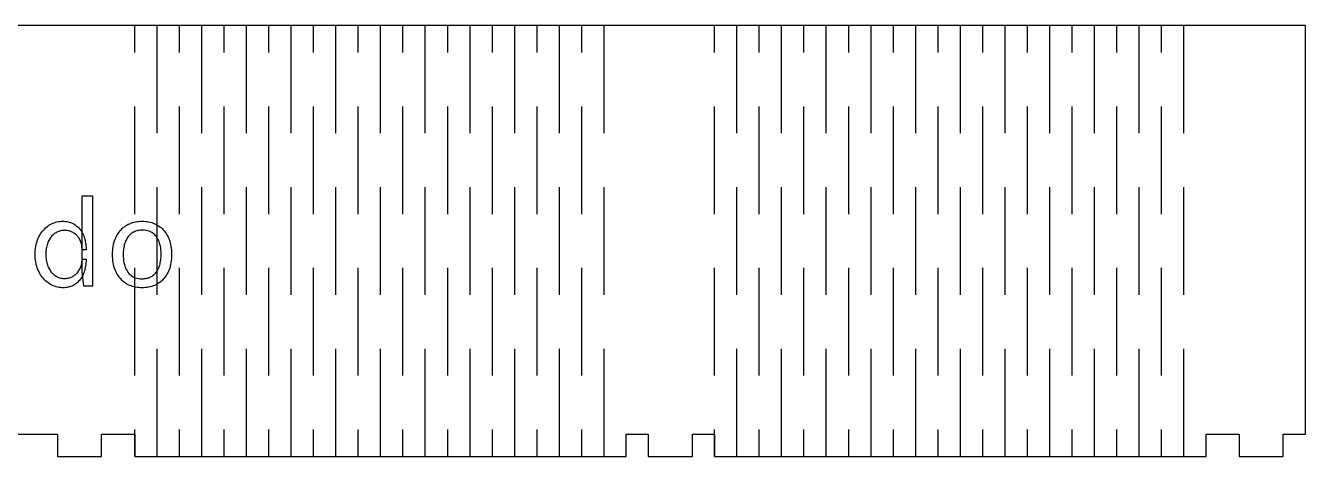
# Model space of a CAD drawing. Header units: millimetres. Extents: x 0 to 230, y 0 to 120.
# Drawn here: x 114.1 to 230, y 0 to 39 of the extents above; entities that cross this region are included whole.
import ezdxf

# ---------------------------------------------------------------- set-up
doc = ezdxf.new("R2010")
doc.units = ezdxf.units.MM
doc.layers.get('0').update_dxf_attribs({"linetype": 'CONTINUOUS'})

msp = doc.modelspace()

# ---------------------------------------------------------------- linework, layer by layer
for p, q in [((124.021, 39), (106.021, 39)), ((124.02, 36.563), (124.02, 39)), ((168.53, 39), (124.021, 39)), ((126.044, 29.25), (126.044, 39)), ((128.069, 36.563), (128.069, 39)), ((130.093, 29.25), (130.093, 39)), ((132.117, 36.563), (132.117, 39)), ((134.142, 29.25), (134.142, 39)), ((136.166, 36.563), (136.166, 39)), ((138.19, 29.25), (138.19, 39)), ((140.214, 36.563), (140.214, 39)), ((142.239, 29.25), (142.239, 39)), ((144.263, 36.563), (144.263, 39)), ((146.287, 29.25), (146.287, 39)), ((148.312, 36.563), (148.312, 39)), ((150.336, 29.25), (150.336, 39)), ((152.36, 36.563), (152.36, 39)), ((154.385, 29.25), (154.385, 39)), ((156.409, 36.563), (156.409, 39)), ((158.433, 29.25), (158.433, 39)), ((160.457, 36.563), (160.457, 39)), ((162.482, 29.25), (162.482, 39)), ((164.506, 36.563), (164.506, 39)), ((166.53, 29.25), (166.53, 39)), ((176.53, 39), (168.53, 39)), ((221.04, 39), (176.53, 39)), ((176.53, 36.562), (176.53, 39)), ((178.555, 29.25), (178.555, 39)), ((180.579, 36.562), (180.579, 39)), ((182.603, 29.25), (182.603, 39)), ((184.627, 36.562), (184.627, 39)), ((186.652, 29.25), (186.652, 39)), ((188.676, 36.562), (188.676, 39)), ((190.7, 29.25), (190.7, 39)), ((192.725, 36.562), (192.725, 39)), ((194.749, 29.25), (194.749, 39)), ((196.773, 36.562), (196.773, 39)), ((198.797, 29.25), (198.797, 39)), ((200.822, 36.562), (200.822, 39)), ((202.846, 29.25), (202.846, 39)), ((204.87, 36.562), (204.87, 39)), ((206.895, 29.25), (206.895, 39)), ((208.919, 36.562), (208.919, 39)), ((210.943, 29.25), (210.943, 39)), ((212.967, 36.562), (212.967, 39)), ((214.992, 29.25), (214.992, 39)), ((217.016, 36.562), (217.016, 39)), ((219.04, 29.25), (219.04, 39)), ((230.04, 39), (221.04, 39)), ((230.04, 2), (230.04, 39)), ((124.02, 21.938), (124.02, 31.688)), ((128.069, 21.938), (128.069, 31.688)), ((132.117, 21.938), (132.117, 31.688)), ((136.166, 21.938), (136.166, 31.688)), ((140.214, 21.938), (140.214, 31.688)), ((144.263, 21.938), (144.263, 31.688)), ((148.312, 21.938), (148.312, 31.688)), ((152.36, 21.938), (152.36, 31.688)), ((156.409, 21.938), (156.409, 31.688)), ((160.457, 21.938), (160.457, 31.688)), ((164.506, 21.938), (164.506, 31.688)), ((176.53, 21.937), (176.53, 31.687)), ((180.579, 21.937), (180.579, 31.687)), ((184.627, 21.937), (184.627, 31.687)), ((188.676, 21.937), (188.676, 31.687)), ((192.725, 21.937), (192.725, 31.687)), ((196.773, 21.937), (196.773, 31.687)), ((200.822, 21.937), (200.822, 31.687)), ((204.87, 21.937), (204.87, 31.687)), ((208.919, 21.937), (208.919, 31.687)), ((212.967, 21.937), (212.967, 31.687)), ((217.016, 21.937), (217.016, 31.687)), ((126.044, 14.625), (126.044, 24.375)), ((130.093, 14.625), (130.093, 24.375)), ((134.142, 14.625), (134.142, 24.375)), ((138.19, 14.625), (138.19, 24.375)), ((142.239, 14.625), (142.239, 24.375)), ((146.287, 14.625), (146.287, 24.375)), ((150.336, 14.625), (150.336, 24.375)), ((154.385, 14.625), (154.385, 24.375)), ((158.433, 14.625), (158.433, 24.375)), ((162.482, 14.625), (162.482, 24.375)), ((166.53, 14.625), (166.53, 24.375)), ((178.555, 14.625), (178.555, 24.375)), ((182.603, 14.625), (182.603, 24.375)), ((186.652, 14.625), (186.652, 24.375)), ((190.7, 14.625), (190.7, 24.375)), ((194.749, 14.625), (194.749, 24.375)), ((198.797, 14.625), (198.797, 24.375)), ((202.846, 14.625), (202.846, 24.375)), ((206.895, 14.625), (206.895, 24.375)), ((210.943, 14.625), (210.943, 24.375)), ((214.992, 14.625), (214.992, 24.375)), ((219.04, 14.625), (219.04, 24.375)), ((119.25, 16.752), (119.25, 23.592)), ((119.25, 23.592), (120.186, 23.592)), ((120.186, 23.592), (120.186, 15.408)), ((116.142, 20.849), (116.253, 20.925)), ((116.253, 20.925), (116.368, 20.994)), ((116.368, 20.994), (116.484, 21.056)), ((116.484, 21.056), (116.603, 21.11)), ((116.603, 21.11), (116.724, 21.157)), ((116.724, 21.157), (116.848, 21.197)), ((116.848, 21.197), (116.973, 21.23)), ((116.973, 21.23), (117.101, 21.255)), ((117.101, 21.255), (117.231, 21.273)), ((117.231, 21.273), (117.364, 21.284)), ((117.364, 21.284), (117.498, 21.288)), ((117.498, 21.288), (117.498, 21.288)), ((117.498, 21.288), (117.622, 21.285)), ((117.622, 21.285), (117.744, 21.276)), ((117.744, 21.276), (117.862, 21.26)), ((117.862, 21.26), (117.978, 21.239)), ((117.978, 21.239), (118.09, 21.212)), ((118.09, 21.212), (118.199, 21.178)), ((118.199, 21.178), (118.305, 21.138)), ((118.305, 21.138), (118.408, 21.092)), ((118.408, 21.092), (118.508, 21.04)), ((118.508, 21.04), (118.605, 20.982)), ((118.605, 20.982), (118.698, 20.918)), ((118.698, 20.918), (118.787, 20.849)), ((123.084, 20.796), (123.197, 20.874)), ((123.197, 20.874), (123.315, 20.946)), ((123.315, 20.946), (123.437, 21.011)), ((123.437, 21.011), (123.563, 21.069)), ((123.563, 21.069), (123.692, 21.12)), ((123.692, 21.12), (123.825, 21.165)), ((123.825, 21.165), (123.961, 21.203)), ((123.961, 21.203), (124.1, 21.233)), ((124.1, 21.233), (124.243, 21.257)), ((124.243, 21.257), (124.389, 21.274)), ((124.389, 21.274), (124.539, 21.285)), ((124.539, 21.285), (124.692, 21.288)), ((124.692, 21.288), (124.692, 21.288)), ((124.692, 21.288), (124.844, 21.285)), ((124.844, 21.285), (124.993, 21.274)), ((124.993, 21.274), (125.138, 21.257)), ((125.138, 21.257), (125.28, 21.233)), ((125.28, 21.233), (125.419, 21.203)), ((125.419, 21.203), (125.554, 21.165)), ((125.554, 21.165), (125.686, 21.12)), ((125.686, 21.12), (125.815, 21.069)), ((125.815, 21.069), (125.941, 21.011)), ((125.941, 21.011), (126.063, 20.946)), ((126.063, 20.946), (126.181, 20.874)), ((126.181, 20.874), (126.294, 20.796)), ((115.221, 19.611), (115.279, 19.753)), ((115.279, 19.753), (115.344, 19.89)), ((115.344, 19.89), (115.415, 20.021)), ((115.415, 20.021), (115.49, 20.146)), ((115.49, 20.146), (115.569, 20.265)), ((115.569, 20.265), (115.654, 20.378)), ((115.654, 20.378), (115.742, 20.485)), ((115.742, 20.485), (115.835, 20.585)), ((115.835, 20.585), (115.933, 20.679)), ((115.933, 20.679), (116.035, 20.767)), ((116.035, 20.767), (116.142, 20.849)), ((116.346, 19.725), (116.292, 19.639)), ((116.403, 19.806), (116.346, 19.725)), ((116.463, 19.883), (116.403, 19.806)), ((116.526, 19.955), (116.463, 19.883)), ((116.593, 20.022), (116.526, 19.955)), ((116.662, 20.086), (116.593, 20.022)), ((116.735, 20.145), (116.662, 20.086)), ((116.811, 20.199), (116.735, 20.145)), ((116.889, 20.249), (116.811, 20.199)), ((116.969, 20.293), (116.889, 20.249)), ((117.051, 20.332), (116.969, 20.293)), ((117.134, 20.366), (117.051, 20.332)), ((117.218, 20.395), (117.134, 20.366)), ((117.305, 20.418), (117.218, 20.395)), ((117.393, 20.437), (117.305, 20.418)), ((117.482, 20.45), (117.393, 20.437)), ((117.573, 20.457), (117.482, 20.45)), ((117.666, 20.46), (117.573, 20.457)), ((117.748, 20.458), (117.666, 20.46)), ((117.666, 20.46), (117.666, 20.46)), ((117.829, 20.452), (117.748, 20.458)), ((117.91, 20.442), (117.829, 20.452)), ((117.989, 20.428), (117.91, 20.442)), ((118.067, 20.41), (117.989, 20.428)), ((118.143, 20.388), (118.067, 20.41)), ((118.219, 20.362), (118.143, 20.388)), ((118.294, 20.331), (118.219, 20.362)), ((118.367, 20.297), (118.294, 20.331)), ((118.44, 20.259), (118.367, 20.297)), ((118.511, 20.217), (118.44, 20.259)), ((118.579, 20.171), (118.511, 20.217)), ((118.644, 20.121), (118.579, 20.171)), ((118.706, 20.068), (118.644, 20.121)), ((118.766, 20.011), (118.706, 20.068)), ((118.823, 19.95), (118.766, 20.011)), ((118.787, 20.849), (118.872, 20.774)), ((118.878, 19.885), (118.823, 19.95)), ((118.872, 20.774), (118.953, 20.694)), ((118.93, 19.816), (118.878, 19.885)), ((118.979, 19.744), (118.93, 19.816)), ((118.953, 20.694), (119.029, 20.608)), ((119.025, 19.668), (118.979, 19.744)), ((119.029, 20.608), (119.101, 20.518)), ((119.101, 20.518), (119.168, 20.421)), ((119.168, 20.421), (119.232, 20.32)), ((119.232, 20.32), (119.291, 20.212)), ((119.291, 20.212), (119.346, 20.1)), ((119.346, 20.1), (119.396, 19.982)), ((119.396, 19.982), (119.441, 19.86)), ((119.441, 19.86), (119.481, 19.733)), ((119.481, 19.733), (119.515, 19.601)), ((122.239, 19.655), (122.298, 19.798)), ((122.298, 19.798), (122.364, 19.935)), ((122.364, 19.935), (122.436, 20.066)), ((122.436, 20.066), (122.513, 20.19)), ((122.513, 20.19), (122.596, 20.307)), ((122.596, 20.307), (122.683, 20.418)), ((122.683, 20.418), (122.776, 20.522)), ((122.776, 20.522), (122.873, 20.62)), ((122.873, 20.62), (122.976, 20.711)), ((122.976, 20.711), (123.084, 20.796)), ((123.314, 19.731), (123.265, 19.644)), ((123.368, 19.815), (123.314, 19.731)), ((123.425, 19.893), (123.368, 19.815)), ((123.485, 19.967), (123.425, 19.893)), ((123.55, 20.036), (123.485, 19.967)), ((123.618, 20.101), (123.55, 20.036)), ((123.689, 20.161), (123.618, 20.101)), ((123.765, 20.217), (123.689, 20.161)), ((123.844, 20.268), (123.765, 20.217)), ((123.927, 20.313), (123.844, 20.268)), ((124.013, 20.353), (123.927, 20.313)), ((124.103, 20.388), (124.013, 20.353)), ((124.196, 20.417), (124.103, 20.388)), ((124.293, 20.441), (124.196, 20.417)), ((124.394, 20.46), (124.293, 20.441)), ((124.497, 20.473), (124.394, 20.46)), ((124.605, 20.481), (124.497, 20.473)), ((124.716, 20.484), (124.605, 20.481)), ((124.88, 20.478), (124.716, 20.484)), ((124.716, 20.484), (124.716, 20.484)), ((125.035, 20.46), (124.88, 20.478)), ((125.183, 20.431), (125.035, 20.46)), ((125.322, 20.389), (125.183, 20.431)), ((125.453, 20.336), (125.322, 20.389)), ((125.575, 20.271), (125.453, 20.336)), ((125.689, 20.194), (125.575, 20.271)), ((125.795, 20.106), (125.689, 20.194)), ((125.893, 20.005), (125.795, 20.106)), ((125.982, 19.893), (125.893, 20.005)), ((126.063, 19.77), (125.982, 19.893)), ((126.135, 19.639), (126.063, 19.77)), ((126.294, 20.796), (126.402, 20.711)), ((126.402, 20.711), (126.504, 20.62)), ((126.504, 20.62), (126.602, 20.522)), ((126.602, 20.522), (126.694, 20.418)), ((126.694, 20.418), (126.781, 20.307)), ((126.781, 20.307), (126.863, 20.19)), ((126.863, 20.19), (126.939, 20.066)), ((126.939, 20.066), (127.011, 19.935)), ((127.011, 19.935), (127.077, 19.798)), ((127.077, 19.798), (127.135, 19.655)), ((115.005, 18.481), (115.016, 18.657)), ((115.016, 18.657), (115.033, 18.829)), ((115.033, 18.829), (115.057, 18.995)), ((115.057, 18.995), (115.088, 19.157)), ((115.088, 19.157), (115.125, 19.313)), ((115.125, 19.313), (115.17, 19.465)), ((115.17, 19.465), (115.221, 19.611)), ((115.971, 18.561), (115.964, 18.433)), ((115.983, 18.686), (115.971, 18.561)), ((115.999, 18.807), (115.983, 18.686)), ((116.02, 18.925), (115.999, 18.807)), ((116.045, 19.038), (116.02, 18.925)), ((116.075, 19.148), (116.045, 19.038)), ((116.11, 19.254), (116.075, 19.148)), ((116.149, 19.357), (116.11, 19.254)), ((116.193, 19.455), (116.149, 19.357)), ((116.241, 19.549), (116.193, 19.455)), ((116.292, 19.639), (116.241, 19.549)), ((119.068, 19.588), (119.025, 19.668)), ((119.106, 19.505), (119.068, 19.588)), ((119.14, 19.418), (119.106, 19.505)), ((119.169, 19.327), (119.14, 19.418)), ((119.194, 19.233), (119.169, 19.327)), ((119.214, 19.135), (119.194, 19.233)), ((119.23, 19.034), (119.214, 19.135)), ((119.241, 18.929), (119.23, 19.034)), ((119.248, 18.82), (119.241, 18.929)), ((119.25, 18.708), (119.248, 18.82)), ((119.61, 18.708), (119.25, 18.708)), ((119.515, 19.601), (119.544, 19.464)), ((119.544, 19.464), (119.568, 19.322)), ((119.568, 19.322), (119.586, 19.176)), ((119.586, 19.176), (119.599, 19.025)), ((119.599, 19.025), (119.607, 18.869)), ((119.607, 18.869), (119.61, 18.708)), ((119.61, 18.708), (119.61, 18.708)), ((122.019, 18.471), (122.03, 18.659)), ((122.03, 18.659), (122.047, 18.841)), ((122.047, 18.841), (122.072, 19.017)), ((122.072, 19.017), (122.103, 19.186)), ((122.103, 19.186), (122.141, 19.348)), ((122.141, 19.348), (122.187, 19.505)), ((122.187, 19.505), (122.239, 19.655)), ((122.994, 18.669), (122.984, 18.542)), ((123.008, 18.793), (122.994, 18.669)), ((123.026, 18.913), (123.008, 18.793)), ((123.048, 19.029), (123.026, 18.913)), ((123.075, 19.141), (123.048, 19.029)), ((123.105, 19.249), (123.075, 19.141)), ((123.139, 19.354), (123.105, 19.249)), ((123.177, 19.455), (123.139, 19.354)), ((123.219, 19.552), (123.177, 19.455)), ((123.265, 19.644), (123.219, 19.552)), ((126.199, 19.499), (126.135, 19.639)), ((126.255, 19.351), (126.199, 19.499)), ((126.302, 19.193), (126.255, 19.351)), ((126.34, 19.027), (126.302, 19.193)), ((126.37, 18.852), (126.34, 19.027)), ((126.391, 18.669), (126.37, 18.852)), ((126.404, 18.477), (126.391, 18.669)), ((127.135, 19.655), (127.187, 19.505)), ((127.187, 19.505), (127.232, 19.348)), ((127.232, 19.348), (127.27, 19.186)), ((127.27, 19.186), (127.301, 19.017)), ((127.301, 19.017), (127.325, 18.841)), ((127.325, 18.841), (127.342, 18.659)), ((127.342, 18.659), (127.353, 18.471)), ((115.002, 18.3), (115.005, 18.481)), ((115.005, 18.118), (115.002, 18.3)), ((115.002, 18.3), (115.002, 18.3)), ((115.016, 17.94), (115.005, 18.118)), ((115.033, 17.767), (115.016, 17.94)), ((115.058, 17.6), (115.033, 17.767)), ((115.089, 17.437), (115.058, 17.6)), ((115.127, 17.279), (115.089, 17.437)), ((115.964, 18.433), (115.962, 18.3)), ((115.962, 18.3), (115.962, 18.3)), ((115.962, 18.3), (115.964, 18.165)), ((115.964, 18.165), (115.971, 18.034)), ((115.971, 18.034), (115.983, 17.907)), ((115.983, 17.907), (115.999, 17.784)), ((115.999, 17.784), (116.02, 17.664)), ((116.02, 17.664), (116.045, 17.548)), ((116.045, 17.548), (116.075, 17.436)), ((116.075, 17.436), (116.11, 17.328)), ((119.192, 17.339), (119.213, 17.436)), ((119.213, 17.436), (119.229, 17.536)), ((119.229, 17.536), (119.241, 17.639)), ((119.241, 17.639), (119.248, 17.746)), ((119.248, 17.746), (119.25, 17.856)), ((119.25, 17.856), (119.25, 17.856)), ((119.25, 17.856), (119.61, 17.856)), ((119.599, 17.533), (119.585, 17.379)), ((119.607, 17.692), (119.599, 17.533)), ((119.61, 17.856), (119.607, 17.692)), ((122.016, 18.276), (122.019, 18.471)), ((122.019, 18.082), (122.016, 18.276)), ((122.016, 18.276), (122.016, 18.276)), ((122.03, 17.895), (122.019, 18.082)), ((122.047, 17.714), (122.03, 17.895)), ((122.072, 17.539), (122.047, 17.714)), ((122.103, 17.37), (122.072, 17.539)), ((122.978, 18.411), (122.976, 18.276)), ((122.976, 18.276), (122.976, 18.276)), ((122.976, 18.276), (122.98, 18.077)), ((122.984, 18.542), (122.978, 18.411)), ((122.98, 18.077), (122.993, 17.887)), ((122.993, 17.887), (123.015, 17.706)), ((123.015, 17.706), (123.045, 17.532)), ((123.045, 17.532), (123.083, 17.368)), ((126.279, 17.31), (126.31, 17.418)), ((126.31, 17.418), (126.336, 17.529)), ((126.336, 17.529), (126.358, 17.645)), ((126.358, 17.645), (126.376, 17.763)), ((126.376, 17.763), (126.39, 17.886)), ((126.39, 17.886), (126.4, 18.012)), ((126.4, 18.012), (126.406, 18.142)), ((126.408, 18.276), (126.404, 18.477)), ((126.406, 18.142), (126.408, 18.276)), ((126.408, 18.276), (126.408, 18.276)), ((127.301, 17.539), (127.27, 17.37)), ((127.325, 17.714), (127.301, 17.539)), ((127.342, 17.895), (127.325, 17.714)), ((127.353, 18.082), (127.342, 17.895)), ((127.353, 18.471), (127.356, 18.276)), ((127.356, 18.276), (127.353, 18.082)), ((127.356, 18.276), (127.356, 18.276)), ((115.173, 17.125), (115.127, 17.279)), ((115.225, 16.977), (115.173, 17.125)), ((115.284, 16.834), (115.225, 16.977)), ((115.35, 16.695), (115.284, 16.834)), ((115.422, 16.562), (115.35, 16.695)), ((115.499, 16.435), (115.422, 16.562)), ((115.58, 16.314), (115.499, 16.435)), ((115.666, 16.199), (115.58, 16.314)), ((116.11, 17.328), (116.149, 17.224)), ((116.149, 17.224), (116.193, 17.124)), ((116.193, 17.124), (116.241, 17.028)), ((116.241, 17.028), (116.292, 16.936)), ((116.292, 16.936), (116.346, 16.849)), ((116.346, 16.849), (116.403, 16.767)), ((116.403, 16.767), (116.463, 16.689)), ((116.463, 16.689), (116.526, 16.616)), ((116.526, 16.616), (116.593, 16.547)), ((116.593, 16.547), (116.662, 16.483)), ((116.662, 16.483), (116.735, 16.423)), ((116.735, 16.423), (116.811, 16.368)), ((116.811, 16.368), (116.889, 16.318)), ((116.889, 16.318), (116.969, 16.273)), ((116.969, 16.273), (117.051, 16.233)), ((117.051, 16.233), (117.134, 16.199)), ((118.199, 16.204), (118.273, 16.235)), ((118.273, 16.235), (118.346, 16.269)), ((118.346, 16.269), (118.419, 16.308)), ((118.419, 16.308), (118.49, 16.351)), ((118.49, 16.351), (118.559, 16.397)), ((118.559, 16.397), (118.625, 16.447)), ((118.625, 16.447), (118.689, 16.501)), ((118.689, 16.501), (118.75, 16.559)), ((118.75, 16.559), (118.808, 16.621)), ((118.808, 16.621), (118.864, 16.686)), ((118.864, 16.686), (118.917, 16.755)), ((118.917, 16.755), (118.968, 16.828)), ((118.968, 16.828), (119.016, 16.905)), ((119.016, 16.905), (119.06, 16.985)), ((119.06, 16.985), (119.1, 17.069)), ((119.1, 17.069), (119.135, 17.156)), ((119.135, 17.156), (119.166, 17.246)), ((119.166, 17.246), (119.192, 17.339)), ((119.28, 16.33), (119.22, 16.223)), ((119.406, 15.408), (119.25, 16.752)), ((119.337, 16.443), (119.28, 16.33)), ((119.389, 16.561), (119.337, 16.443)), ((119.435, 16.685), (119.389, 16.561)), ((119.476, 16.813), (119.435, 16.685)), ((119.512, 16.947), (119.476, 16.813)), ((119.542, 17.086), (119.512, 16.947)), ((119.566, 17.23), (119.542, 17.086)), ((119.585, 17.379), (119.566, 17.23)), ((122.141, 17.208), (122.103, 17.37)), ((122.187, 17.051), (122.141, 17.208)), ((122.239, 16.901), (122.187, 17.051)), ((122.298, 16.758), (122.239, 16.901)), ((122.364, 16.62), (122.298, 16.758)), ((122.436, 16.489), (122.364, 16.62)), ((122.513, 16.364), (122.436, 16.489)), ((122.596, 16.246), (122.513, 16.364)), ((122.683, 16.135), (122.596, 16.246)), ((123.083, 17.368), (123.13, 17.211)), ((123.13, 17.211), (123.186, 17.064)), ((123.186, 17.064), (123.251, 16.924)), ((123.251, 16.924), (123.324, 16.793)), ((123.324, 16.793), (123.405, 16.671)), ((123.405, 16.671), (123.495, 16.559)), ((123.495, 16.559), (123.593, 16.458)), ((123.593, 16.458), (123.699, 16.37)), ((123.699, 16.37), (123.813, 16.293)), ((123.813, 16.293), (123.935, 16.228)), ((123.935, 16.228), (124.066, 16.175)), ((124.02, 7.313), (124.02, 17.063)), ((125.367, 16.211), (125.453, 16.251)), ((125.453, 16.251), (125.536, 16.296)), ((125.536, 16.296), (125.616, 16.347)), ((125.616, 16.347), (125.692, 16.403)), ((125.692, 16.403), (125.764, 16.463)), ((125.764, 16.463), (125.833, 16.527)), ((125.833, 16.527), (125.898, 16.597)), ((125.898, 16.597), (125.959, 16.67)), ((125.959, 16.67), (126.016, 16.748)), ((126.016, 16.748), (126.069, 16.831)), ((126.069, 16.831), (126.119, 16.918)), ((126.119, 16.918), (126.165, 17.01)), ((126.165, 17.01), (126.207, 17.106)), ((126.207, 17.106), (126.245, 17.206)), ((126.245, 17.206), (126.279, 17.31)), ((126.781, 16.247), (126.694, 16.135)), ((126.863, 16.364), (126.781, 16.247)), ((126.939, 16.489), (126.863, 16.364)), ((127.011, 16.62), (126.939, 16.489)), ((127.077, 16.758), (127.011, 16.62)), ((127.135, 16.901), (127.077, 16.758)), ((127.187, 17.051), (127.135, 16.901)), ((127.232, 17.208), (127.187, 17.051)), ((127.27, 17.37), (127.232, 17.208)), ((128.069, 7.313), (128.069, 17.063)), ((132.117, 7.313), (132.117, 17.063)), ((136.166, 7.313), (136.166, 17.063)), ((140.214, 7.313), (140.214, 17.063)), ((144.263, 7.313), (144.263, 17.063)), ((148.312, 7.313), (148.312, 17.063)), ((152.36, 7.313), (152.36, 17.063)), ((156.409, 7.313), (156.409, 17.063)), ((160.457, 7.313), (160.457, 17.063)), ((164.506, 7.313), (164.506, 17.063)), ((176.53, 7.312), (176.53, 17.062)), ((180.579, 7.312), (180.579, 17.062)), ((184.627, 7.312), (184.627, 17.062)), ((188.676, 7.312), (188.676, 17.062)), ((192.725, 7.312), (192.725, 17.062)), ((196.773, 7.312), (196.773, 17.062)), ((200.822, 7.312), (200.822, 17.062)), ((204.87, 7.312), (204.87, 17.062)), ((208.919, 7.312), (208.919, 17.062)), ((212.967, 7.312), (212.967, 17.062)), ((217.016, 7.312), (217.016, 17.062)), ((115.757, 16.09), (115.666, 16.199)), ((115.852, 15.988), (115.757, 16.09)), ((115.952, 15.892), (115.852, 15.988)), ((116.057, 15.801), (115.952, 15.892)), ((116.166, 15.717), (116.057, 15.801)), ((116.28, 15.639), (116.166, 15.717)), ((116.398, 15.568), (116.28, 15.639)), ((116.517, 15.504), (116.398, 15.568)), ((116.639, 15.448), (116.517, 15.504)), ((116.764, 15.399), (116.639, 15.448)), ((116.891, 15.358), (116.764, 15.399)), ((117.019, 15.324), (116.891, 15.358)), ((117.151, 15.298), (117.019, 15.324)), ((117.134, 16.199), (117.218, 16.17)), ((117.284, 15.279), (117.151, 15.298)), ((117.218, 16.17), (117.305, 16.146)), ((117.42, 15.268), (117.284, 15.279)), ((117.305, 16.146), (117.393, 16.128)), ((117.393, 16.128), (117.482, 16.115)), ((117.558, 15.264), (117.42, 15.268)), ((117.482, 16.115), (117.573, 16.107)), ((117.672, 15.267), (117.558, 15.264)), ((117.558, 15.264), (117.558, 15.264)), ((117.558, 15.264), (117.558, 15.264)), ((117.573, 16.107), (117.666, 16.104)), ((117.666, 16.104), (117.744, 16.106)), ((117.666, 16.104), (117.666, 16.104)), ((117.784, 15.276), (117.672, 15.267)), ((117.744, 16.106), (117.821, 16.112)), ((117.894, 15.291), (117.784, 15.276)), ((117.821, 16.112), (117.898, 16.122)), ((118.001, 15.312), (117.894, 15.291)), ((117.898, 16.122), (117.974, 16.137)), ((117.974, 16.137), (118.049, 16.155)), ((118.106, 15.339), (118.001, 15.312)), ((118.049, 16.155), (118.124, 16.177)), ((118.209, 15.372), (118.106, 15.339)), ((118.124, 16.177), (118.199, 16.204)), ((118.31, 15.411), (118.209, 15.372)), ((118.409, 15.456), (118.31, 15.411)), ((118.505, 15.507), (118.409, 15.456)), ((118.599, 15.564), (118.505, 15.507)), ((118.69, 15.627), (118.599, 15.564)), ((118.777, 15.695), (118.69, 15.627)), ((118.861, 15.769), (118.777, 15.695)), ((118.94, 15.849), (118.861, 15.769)), ((119.016, 15.934), (118.94, 15.849)), ((119.088, 16.024), (119.016, 15.934)), ((119.156, 16.121), (119.088, 16.024)), ((119.22, 16.223), (119.156, 16.121)), ((120.186, 15.408), (119.406, 15.408)), ((120.186, 15.408), (120.186, 15.408)), ((122.776, 16.03), (122.683, 16.135)), ((122.873, 15.932), (122.776, 16.03)), ((122.976, 15.841), (122.873, 15.932)), ((123.084, 15.756), (122.976, 15.841)), ((123.197, 15.678), (123.084, 15.756)), ((123.315, 15.606), (123.197, 15.678)), ((123.437, 15.541), (123.315, 15.606)), ((123.563, 15.483), (123.437, 15.541)), ((123.692, 15.432), (123.563, 15.483)), ((123.825, 15.387), (123.692, 15.432)), ((123.961, 15.349), (123.825, 15.387)), ((124.1, 15.319), (123.961, 15.349)), ((124.066, 16.175), (124.204, 16.133)), ((124.243, 15.295), (124.1, 15.319)), ((124.204, 16.133), (124.351, 16.104)), ((124.389, 15.278), (124.243, 15.295)), ((124.351, 16.104), (124.505, 16.086)), ((124.539, 15.267), (124.389, 15.278)), ((124.505, 16.086), (124.668, 16.08)), ((124.692, 15.264), (124.539, 15.267)), ((124.668, 16.08), (124.778, 16.083)), ((124.668, 16.08), (124.668, 16.08)), ((124.668, 16.08), (124.668, 16.08)), ((124.844, 15.267), (124.692, 15.264)), ((124.692, 15.264), (124.692, 15.264)), ((124.692, 15.264), (124.692, 15.264)), ((124.778, 16.083), (124.884, 16.091)), ((124.993, 15.278), (124.844, 15.267)), ((124.884, 16.091), (124.988, 16.104)), ((124.988, 16.104), (125.088, 16.123)), ((125.138, 15.295), (124.993, 15.278)), ((125.088, 16.123), (125.184, 16.147)), ((125.28, 15.319), (125.138, 15.295)), ((125.184, 16.147), (125.277, 16.176)), ((125.277, 16.176), (125.367, 16.211)), ((125.419, 15.349), (125.28, 15.319)), ((125.554, 15.387), (125.419, 15.349)), ((125.686, 15.432), (125.554, 15.387)), ((125.815, 15.483), (125.686, 15.432)), ((125.941, 15.541), (125.815, 15.483)), ((126.063, 15.606), (125.941, 15.541)), ((126.181, 15.678), (126.063, 15.606)), ((126.294, 15.756), (126.181, 15.678)), ((126.402, 15.841), (126.294, 15.756)), ((126.504, 15.932), (126.402, 15.841)), ((126.602, 16.03), (126.504, 15.932)), ((126.694, 16.135), (126.602, 16.03)), ((126.044, 0), (126.044, 9.75)), ((130.093, 0), (130.093, 9.75)), ((134.142, 0), (134.142, 9.75)), ((138.19, 0), (138.19, 9.75)), ((142.239, 0), (142.239, 9.75)), ((146.287, 0), (146.287, 9.75)), ((150.336, 0), (150.336, 9.75)), ((154.385, 0), (154.385, 9.75)), ((158.433, 0), (158.433, 9.75)), ((162.482, 0), (162.482, 9.75)), ((166.53, 0), (166.53, 9.75)), ((178.555, 0), (178.555, 9.75)), ((182.603, 0), (182.603, 9.75)), ((186.652, 0), (186.652, 9.75)), ((190.7, 0), (190.7, 9.75)), ((194.749, 0), (194.749, 9.75)), ((198.797, 0), (198.797, 9.75)), ((202.846, 0), (202.846, 9.75)), ((206.895, 0), (206.895, 9.75)), ((210.943, 0), (210.943, 9.75)), ((214.992, 0), (214.992, 9.75)), ((219.04, 0), (219.04, 9.75)), ((124.02, 0), (124.02, 2.438)), ((128.069, 0), (128.069, 2.438)), ((132.117, 0), (132.117, 2.438)), ((136.166, 0), (136.166, 2.438)), ((140.214, 0), (140.214, 2.438)), ((144.263, 0), (144.263, 2.438)), ((148.312, 0), (148.312, 2.438)), ((152.36, 0), (152.36, 2.438)), ((156.409, 0), (156.409, 2.438)), ((160.457, 0), (160.457, 2.438)), ((164.506, 0), (164.506, 2.438)), ((176.53, 0), (176.53, 2.438)), ((180.579, 0), (180.579, 2.438)), ((184.627, 0), (184.627, 2.438)), ((188.676, 0), (188.676, 2.438)), ((192.725, 0), (192.725, 2.438)), ((196.773, 0), (196.773, 2.438)), ((200.822, 0), (200.822, 2.438)), ((204.87, 0), (204.87, 2.438)), ((208.919, 0), (208.919, 2.438)), ((212.967, 0), (212.967, 2.438)), ((217.016, 0), (217.016, 2.438)), ((113.021, 2), (117.021, 2)), ((117.021, 2), (117.021, 0)), ((121.021, 0), (121.021, 2)), ((121.021, 2), (124.021, 2)), ((124.021, 2), (124.021, 0)), ((168.53, 0), (168.53, 2)), ((168.53, 2), (170.53, 2)), ((170.53, 2), (170.53, 0)), ((174.53, 0), (174.53, 2)), ((174.53, 2), (176.53, 2)), ((176.53, 2), (176.53, 0)), ((221.04, 0), (221.04, 2)), ((221.04, 2), (224.04, 2)), ((224.04, 2), (224.04, 0)), ((228.04, 0), (228.04, 2)), ((228.04, 2), (230.04, 2)), ((117.021, 0), (121.021, 0)), ((124.021, 0), (168.53, 0)), ((170.53, 0), (174.53, 0)), ((176.53, 0), (221.04, 0)), ((224.04, 0), (228.04, 0))]:
    msp.add_line(p, q)

doc.saveas('drawing.dxf')
